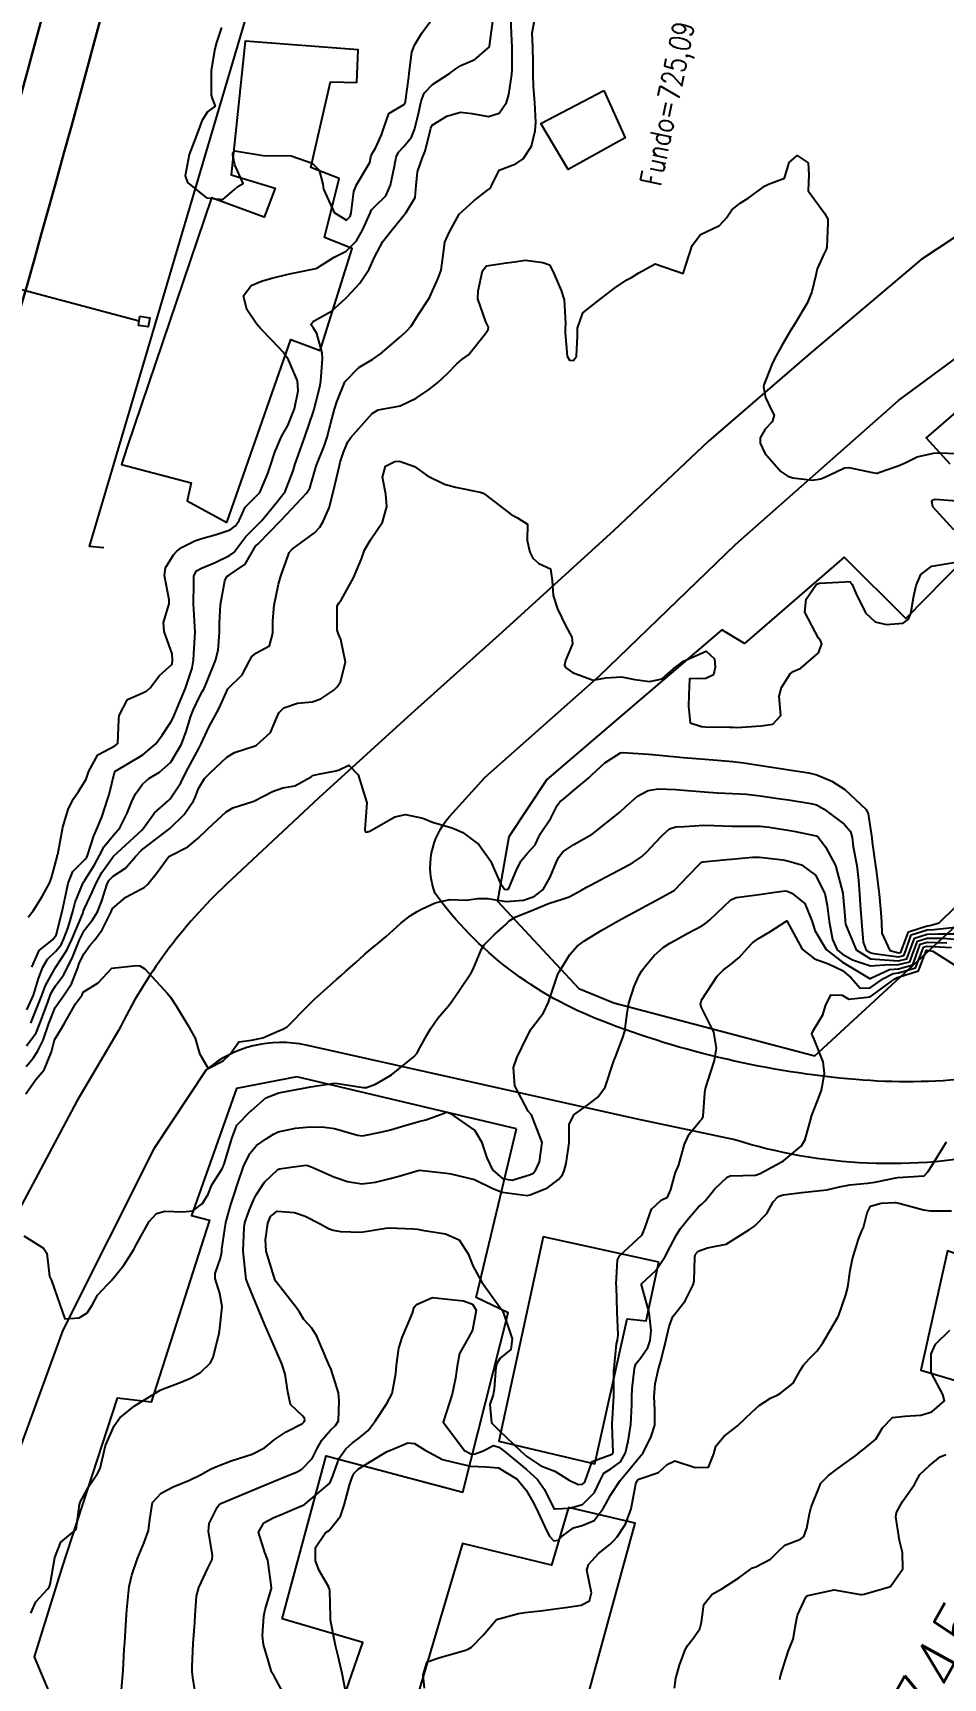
# Model space of a CAD drawing. Header units: metres. Extents: x 318500 to 325275, y 7408834 to 7428799.
# Drawn here: x 323436 to 323500.8, y 7419092.2 to 7419209.3 of the extents above; entities that cross this region are included whole.
import ezdxf
from ezdxf.enums import TextEntityAlignment as Align

# ---------------------------------------------------------------- set-up
doc = ezdxf.new("R2010")
doc.units = ezdxf.units.M
doc.header["$MEASUREMENT"] = 0
for name, color, linetype in [('Cotas', 45, 'Continuous'), ('Curvas de Nivel 1m', 11, 'Continuous'), ('Curvas de Nivel 5m', 15, 'Continuous'), ('Divisas', 45, 'Continuous'), ('Edificações', 30, 'Continuous'), ('Linha Férrea', 20, 'Continuous'), ('Pórticos', 45, 'Continuous'), ('TEXTO', 45, 'Continuous'), ('Vias Primárias', 230, 'Continuous')]:
    doc.layers.add(name, color=color, linetype=linetype)
doc.styles.add('ROMANS', font='romans', dxfattribs={"height": 0.2})
doc.styles.add('Style-STANDARD', font='STANDARD.shx')

msp = doc.modelspace()

# ---------------------------------------------------------------- linework, layer by layer
at = {"layer": 'Curvas de Nivel 1m', "flags": 128}
for points, elevation in [([(323435.55, 7419139.77), (323436.02, 7419140.81), (323436.38, 7419142), (323436.67, 7419142.8), (323437.01, 7419143.39), (323437.61, 7419143.95), (323437.99, 7419144.41), (323438.16, 7419144.78), (323438.48, 7419145.63), (323438.81, 7419146.77), (323438.99, 7419147.43), (323439.53, 7419148.76), (323439.58, 7419148.85), (323439.67, 7419149), (323440.35, 7419150.09), (323440.71, 7419150.75), (323441.05, 7419151.41), (323441.71, 7419152.2), (323442.16, 7419152.73), (323442.68, 7419153.78), (323443.07, 7419154.72), (323443.3, 7419155.18), (323443.77, 7419155.83), (323444.23, 7419156.24), (323444.98, 7419156.69), (323445.79, 7419157.41), (323446.54, 7419158.68), (323446.89, 7419159.6), (323447.22, 7419160.67), (323447.39, 7419161.12), (323447.85, 7419162.1), (323448.05, 7419162.46), (323448.16, 7419162.66), (323448.39, 7419163.18), (323448.98, 7419164.64), (323449.15, 7419165.38), (323449.26, 7419166.64), (323449.26, 7419167.3), (323449.33, 7419168.64), (323449.64, 7419170.32), (323449.79, 7419170.63), (323449.96, 7419170.75), (323451.08, 7419171.51), (323451.72, 7419172.61), (323451.83, 7419172.78), (323452, 7419172.95), (323453.59, 7419174.59), (323454.02, 7419175.04), (323455.46, 7419176.56), (323455.68, 7419176.92), (323456.07, 7419178.24), (323456.13, 7419178.48), (323456.16, 7419178.55), (323456.72, 7419179.91), (323456.92, 7419180.54), (323457.17, 7419181.48), (323457.44, 7419182.54), (323457.61, 7419183.06), (323458.15, 7419184.42), (323458.19, 7419184.49), (323458.23, 7419184.53), (323459.17, 7419185.51), (323460.17, 7419186.11), (323460.42, 7419186.26), (323460.72, 7419186.49), (323462.19, 7419187.75), (323462.58, 7419188.09), (323462.9, 7419188.46), (323463.41, 7419189.26), (323464.18, 7419190.45), (323464.2, 7419190.48), (323464.23, 7419190.54), (323464.82, 7419191.87), (323465.04, 7419192.44), (323465.16, 7419193.32), (323465.3, 7419194.43), (323465.6, 7419195.12), (323466.31, 7419196.42), (323467.36, 7419197.37), (323468.34, 7419198.14), (323468.49, 7419198.24), (323468.6, 7419198.39), (323469.16, 7419199.57), (323470.36, 7419200), (323470.87, 7419200.36), (323471.47, 7419201.26), (323471.74, 7419202.35), (323471.78, 7419202.97), (323471.71, 7419204.35), (323471.61, 7419205.53), (323471.58, 7419206.35), (323471.59, 7419207.22), (323471.57, 7419208.35), (323471.52, 7419209.32), (323471.7, 7419210.35)], 731), ([(323435.64, 7419146.38), (323436, 7419146.81), (323436.62, 7419147.84), (323437.15, 7419148.8), (323437.3, 7419149.17), (323437.7, 7419150.66), (323437.71, 7419150.78), (323437.74, 7419150.83), (323438.11, 7419152.78), (323438.48, 7419154.03), (323438.85, 7419154.77), (323439.21, 7419155.32), (323439.77, 7419156.2), (323439.91, 7419156.62), (323439.95, 7419156.76), (323440.6, 7419157.94), (323441.8, 7419158.58), (323442.01, 7419158.74), (323442.1, 7419160.46), (323442.12, 7419160.74), (323442.7, 7419161.87), (323443.85, 7419162.36), (323444.08, 7419162.48), (323444.32, 7419162.71), (323444.98, 7419163.58), (323445.88, 7419164.39), (323445.92, 7419164.69), (323445.89, 7419165.13), (323445.31, 7419166.7), (323445.27, 7419167.35), (323445.68, 7419168.69), (323445.67, 7419168.97), (323445.34, 7419170.7), (323445.42, 7419171.24), (323445.98, 7419172.16), (323446.23, 7419172.44), (323446.55, 7419172.68), (323447.49, 7419173.17), (323448, 7419173.34), (323449.03, 7419173.62), (323450.01, 7419173.94), (323450.4, 7419174.24), (323450.65, 7419174.62), (323451.09, 7419175.56), (323452.04, 7419176.51), (323452.12, 7419176.61), (323452.69, 7419177.97), (323452.91, 7419178.6), (323453.19, 7419179.49), (323453.67, 7419180.59), (323454.11, 7419181.37), (323454.6, 7419182.57), (323454.86, 7419183.85), (323454.81, 7419184.57), (323454.17, 7419186.06), (323453.79, 7419186.59), (323453.01, 7419187.42), (323452.2, 7419188.26), (323451.9, 7419188.61), (323451.2, 7419189.64), (323450.96, 7419190.62), (323451.52, 7419191.34), (323452.25, 7419191.66), (323452.98, 7419191.87), (323454.25, 7419192.17), (323454.59, 7419192.24), (323456.11, 7419192.55), (323456.26, 7419192.63), (323457.43, 7419193.37), (323458.27, 7419193.79), (323459.02, 7419194.52), (323459.47, 7419195.33), (323459.98, 7419196.5), (323460.09, 7419196.73), (323460.32, 7419196.97), (323461.09, 7419197.73), (323461.44, 7419198.48), (323461.72, 7419199.85), (323461.84, 7419200.48), (323462, 7419200.84), (323462.37, 7419201.24), (323462.92, 7419201.92), (323463.13, 7419202.46), (323463.39, 7419203.47), (323463.62, 7419204.46), (323463.83, 7419205.05), (323464.43, 7419205.67), (323465.64, 7419206.43), (323466.09, 7419206.78), (323466.45, 7419207), (323467.43, 7419207.44), (323468.47, 7419208.34), (323468.49, 7419208.37), (323468.49, 7419208.39), (323468.71, 7419210.17)], 729), ([(323449.41, 7419209.72), (323449.04, 7419208.65), (323448.92, 7419208.19), (323448.66, 7419206.66), (323448.66, 7419204.9), (323448.74, 7419204.66), (323448.94, 7419204.12), (323448.41, 7419203.71), (323447.99, 7419203.07), (323447.86, 7419202.67), (323447.46, 7419201.59), (323447.1, 7419200.68), (323446.81, 7419199.15), (323446.98, 7419198.68), (323448.32, 7419197.59), (323449.49, 7419197.48), (323450.33, 7419198.19), (323450.57, 7419198.39), (323450.93, 7419198.62), (323450.35, 7419199.93), (323450.23, 7419200.5), (323450.21, 7419200.63), (323450.21, 7419200.79), (323450.36, 7419200.93), (323452.36, 7419200.61), (323454.36, 7419200.58), (323455.86, 7419200.06), (323456.35, 7419199.57), (323456.61, 7419198.55), (323456.67, 7419198.21), (323457.42, 7419196.54), (323458.3, 7419196.01), (323458.56, 7419196.27), (323458.62, 7419196.53), (323458.82, 7419198.03), (323459.01, 7419198.52), (323459.95, 7419200.1), (323460.04, 7419200.5), (323460.12, 7419200.74), (323460.37, 7419201.13), (323460.8, 7419202.08), (323460.93, 7419202.49), (323461.31, 7419203.59), (323462.42, 7419204.25), (323462.49, 7419204.4), (323462.5, 7419204.47), (323462.73, 7419206.18), (323462.76, 7419206.47), (323462.96, 7419207.97), (323463.13, 7419208.46), (323463.65, 7419209.29), (323464.5, 7419210.45)], 728), ([(323435.82, 7419138.82), (323435.98, 7419139.25), (323436.6, 7419140.8), (323436.87, 7419141.5), (323437.58, 7419142.79), (323438.38, 7419144.01), (323438.74, 7419144.77), (323439.52, 7419146.64), (323439.56, 7419146.76), (323439.58, 7419146.83), (323439.64, 7419146.98), (323440.22, 7419148.2), (323440.46, 7419148.75), (323440.89, 7419149.54), (323441.7, 7419150.72), (323443.72, 7419152.56), (323443.85, 7419152.71), (323444.64, 7419153.79), (323445.62, 7419154.68), (323445.69, 7419154.74), (323445.75, 7419154.8), (323446.51, 7419155.94), (323446.87, 7419156.67), (323447.8, 7419158.42), (323447.93, 7419158.66), (323448.53, 7419159.94), (323448.89, 7419160.64), (323449.23, 7419161.25), (323449.86, 7419162.63), (323450.86, 7419163.63), (323451.39, 7419164.61), (323451.56, 7419164.94), (323451.89, 7419165.18), (323452.81, 7419165.68), (323453.05, 7419166.59), (323453.05, 7419167.46), (323453.16, 7419168.59), (323453.46, 7419170.09), (323453.59, 7419170.59), (323453.69, 7419170.86), (323453.98, 7419171.65), (323454.22, 7419172.34), (323454.43, 7419172.57), (323456.01, 7419173.74), (323456.41, 7419174.15), (323456.64, 7419174.54), (323457.06, 7419175.51), (323457.33, 7419176.54), (323457.46, 7419177.13), (323457.79, 7419178.53), (323457.85, 7419178.76), (323458.08, 7419179.47), (323458.4, 7419180.22), (323458.6, 7419180.52), (323460.12, 7419182.24), (323460.56, 7419182.49), (323461.88, 7419182.72), (323462.12, 7419182.79), (323463.26, 7419183.33), (323464.14, 7419183.92), (323464.44, 7419184.15), (323464.81, 7419184.44), (323465.5, 7419185.09), (323466.17, 7419185.8), (323466.52, 7419186.07), (323466.99, 7419186.41), (323468.2, 7419187.93), (323468.38, 7419188.21), (323468.4, 7419188.39), (323468.21, 7419188.76), (323467.65, 7419190.4), (323467.67, 7419190.97), (323467.98, 7419192.39), (323468.26, 7419192.74), (323469.68, 7419192.96), (323470.27, 7419193.04), (323471.05, 7419193.14), (323472.27, 7419192.98), (323472.74, 7419192.81), (323473.02, 7419192.33), (323473.57, 7419190.99), (323473.8, 7419190.32), (323473.89, 7419188.63), (323473.86, 7419188.32), (323473.86, 7419187.98), (323474.02, 7419186.31), (323474.18, 7419186.03), (323474.47, 7419186.01), (323474.67, 7419186.31), (323474.74, 7419187.76), (323474.75, 7419188.3), (323475.12, 7419189.4), (323476.23, 7419190.29), (323477.37, 7419191.15), (323478.25, 7419191.74), (323478.59, 7419191.92), (323479.12, 7419192.25), (323480.27, 7419192.9), (323482.26, 7419192.21), (323482.91, 7419194.2), (323483.5, 7419194.98), (323484.3, 7419195.36), (323484.85, 7419195.62), (323485.36, 7419196.16), (323485.73, 7419196.74), (323486.33, 7419197.21), (323486.9, 7419197.57), (323487.67, 7419198.14), (323488.05, 7419198.43), (323488.35, 7419198.56), (323489.48, 7419198.99), (323489.81, 7419200.11), (323490.38, 7419200.6), (323491.16, 7419200.09), (323491.21, 7419199.24), (323491.17, 7419198.09), (323492.32, 7419196.5), (323492.56, 7419196.07), (323492.56, 7419195.81), (323492.5, 7419194.07), (323492.45, 7419193.9), (323492.28, 7419193.58), (323491.81, 7419192.54), (323491.72, 7419192.08), (323491.43, 7419190.89), (323491.09, 7419190.09), (323490.22, 7419188.61), (323489.89, 7419188.1), (323489.28, 7419187.03), (323488.78, 7419186.12), (323488.59, 7419185.71), (323488.16, 7419184.63), (323488.01, 7419184.27), (323487.99, 7419184.13), (323488.14, 7419183.37), (323488.53, 7419182.52), (323488.75, 7419182.12), (323488.61, 7419181.63), (323488.11, 7419181.12), (323487.75, 7419180.49), (323487.74, 7419180.13), (323488.09, 7419179.4), (323489.23, 7419178.11), (323489.72, 7419177.76), (323490.07, 7419177.64), (323491.47, 7419177.48), (323492.07, 7419177.59), (323492.41, 7419177.72), (323493.11, 7419178.06), (323493.76, 7419178.37), (323494.07, 7419178.38), (323495.74, 7419178.02), (323496.02, 7419177.98), (323496.07, 7419177.98), (323496.2, 7419178.02), (323497.58, 7419178.5), (323498.08, 7419178.73), (323498.93, 7419179.14), (323500.09, 7419179.41), (323500.61, 7419179.44), (323502.09, 7419179.36)], 732), ([(323435.52, 7419137.22), (323436.2, 7419138.14), (323436.47, 7419138.81), (323437, 7419140.24), (323437.2, 7419140.8), (323437.31, 7419141.05), (323437.57, 7419141.47), (323438.14, 7419142.23), (323438.43, 7419142.78), (323438.81, 7419143.57), (323439.29, 7419144.76), (323439.63, 7419145.43), (323440.22, 7419146.17), (323440.56, 7419146.75), (323440.87, 7419147.53), (323441.27, 7419148.74), (323441.4, 7419149.01), (323441.68, 7419149.29), (323442.57, 7419149.85), (323443.31, 7419150.72), (323443.7, 7419151.14), (323445.72, 7419152.68), (323446.73, 7419153.68), (323447.41, 7419154.66), (323447.52, 7419154.9), (323447.76, 7419155.54), (323448.19, 7419156.24), (323448.59, 7419156.65), (323449.79, 7419157.77), (323450.33, 7419158.09), (323451.8, 7419158.57), (323451.89, 7419158.61), (323452.88, 7419159.53), (323453.33, 7419160.59), (323453.49, 7419160.93), (323453.84, 7419161.28), (323454.8, 7419161.61), (323455.85, 7419161.71), (323456.47, 7419161.92), (323457.4, 7419162.53), (323457.64, 7419162.76), (323457.87, 7419163.12), (323458.23, 7419164.52), (323457.9, 7419166.14), (323457.72, 7419166.53), (323457.64, 7419166.81), (323457.64, 7419168.53), (323457.75, 7419168.73), (323457.94, 7419168.98), (323458.8, 7419170.52), (323459.36, 7419171.89), (323459.57, 7419172.51), (323460, 7419173.23), (323460.85, 7419174.49), (323461.17, 7419175.62), (323461.1, 7419176.48), (323460.86, 7419177.69), (323461.08, 7419178.48), (323461.74, 7419178.81), (323462.08, 7419178.83), (323463.13, 7419178.46), (323464.06, 7419177.79), (323465.28, 7419177.21), (323466.05, 7419176.98), (323467.81, 7419176.63), (323468.04, 7419176.55), (323468.27, 7419176.39), (323470.03, 7419175.05), (323470.47, 7419174.81), (323471.18, 7419174.35), (323471.16, 7419173.2), (323471.34, 7419172.35), (323471.56, 7419171.92), (323471.98, 7419171.55), (323472.82, 7419171.17), (323472.94, 7419170.33), (323473.01, 7419169.27), (323473.32, 7419168.32), (323473.92, 7419167.1), (323474.35, 7419166.31), (323474.38, 7419165.83), (323473.89, 7419164.65), (323473.82, 7419164.31), (323473.89, 7419164.14), (323474.4, 7419163.79), (323475.87, 7419163.25), (323476.76, 7419163.4), (323477.88, 7419163.48), (323478.83, 7419163.29), (323479.87, 7419163.14), (323480.77, 7419163.33), (323481.77, 7419164.21), (323481.84, 7419164.26), (323481.89, 7419164.29), (323482.29, 7419164.6), (323483.9, 7419165.3), (323484.5, 7419164.77), (323484.54, 7419164.17), (323484.43, 7419163.62), (323483.88, 7419163.36), (323482.73, 7419163.34), (323482.68, 7419162.2), (323482.64, 7419161.4), (323482.76, 7419160.2), (323483.58, 7419159.94), (323483.83, 7419159.92), (323485.58, 7419159.9), (323485.83, 7419159.89), (323486.1, 7419159.87), (323487.83, 7419159.99), (323488.65, 7419160.12), (323489.21, 7419160.74), (323489.11, 7419162.11), (323489.26, 7419162.72), (323489.88, 7419163.69), (323490.11, 7419163.87), (323490.64, 7419164.09), (323491.9, 7419165.2), (323492.15, 7419165.83), (323492.04, 7419166.07), (323491.91, 7419166.24), (323490.92, 7419168.09), (323491.02, 7419169.02), (323491.75, 7419170.07), (323491.97, 7419170.16), (323493.79, 7419170.24), (323493.97, 7419170.26), (323494.16, 7419170.24), (323494.29, 7419170.05), (323494.55, 7419169.45), (323495.24, 7419168.03), (323495.93, 7419167.39), (323496.73, 7419167.2), (323497.93, 7419167.3), (323498.32, 7419167.6), (323498.47, 7419167.98), (323498.7, 7419169.24), (323498.85, 7419169.98), (323499.18, 7419170.78), (323499.98, 7419171.37), (323501.69, 7419171.64)], 733), ([(323501.54, 7419173.95), (323500.04, 7419175.58), (323499.97, 7419175.97), (323499.99, 7419176.03), (323500.05, 7419176.08), (323500.21, 7419176.13), (323502.05, 7419175.99)], 733), ([(323435.49, 7419135.73), (323435.98, 7419136.34), (323436.3, 7419136.81), (323436.71, 7419137.61), (323437.1, 7419138.8), (323437.55, 7419139.94), (323438.15, 7419140.78), (323438.73, 7419141.62), (323439.16, 7419142.77), (323439.27, 7419143.09), (323439.61, 7419143.79), (323440.02, 7419144.35), (323440.37, 7419144.75), (323440.9, 7419145.47), (323441.54, 7419146.74), (323441.57, 7419146.81), (323441.64, 7419146.99), (323442.58, 7419147.8), (323443.66, 7419148.36), (323443.9, 7419148.48), (323444.12, 7419148.7), (323444.82, 7419149.56), (323445.66, 7419150.68), (323445.7, 7419150.71), (323447, 7419151.38), (323447.71, 7419151.97), (323448.42, 7419152.65), (323449.09, 7419153.28), (323449.74, 7419153.88), (323450.21, 7419154.16), (323451.63, 7419154.61), (323451.73, 7419154.64), (323451.75, 7419154.65), (323453.03, 7419155.32), (323453.76, 7419155.57), (323454.61, 7419155.72), (323455.78, 7419156.37), (323455.88, 7419156.45), (323456.31, 7419156.54), (323457.54, 7419156.78), (323457.78, 7419156.87), (323458.47, 7419157.2), (323459.12, 7419156.51), (323459.75, 7419154.5), (323459.61, 7419152.62), (323459.62, 7419152.5), (323459.66, 7419152.44), (323459.72, 7419152.43), (323459.96, 7419152.5), (323461.74, 7419153.51), (323462.51, 7419153.69), (323463.74, 7419153.41), (323464.43, 7419153.13), (323465.73, 7419152.75), (323465.99, 7419152.67), (323466.57, 7419152.41), (323467.72, 7419151.55), (323468.56, 7419150.38), (323469.23, 7419148.82), (323469.54, 7419148.37), (323469.67, 7419148.33), (323469.83, 7419148.37), (323470.37, 7419149.68), (323470.71, 7419150.35), (323471.15, 7419150.91), (323471.72, 7419151.52), (323471.99, 7419152.08), (323472.12, 7419152.33), (323472.85, 7419153.43), (323473.29, 7419154.32), (323473.49, 7419154.58), (323473.76, 7419154.79), (323474.59, 7419155.48), (323475.54, 7419156.29), (323475.67, 7419156.41), (323475.78, 7419156.52), (323476.7, 7419157.37), (323477.81, 7419158.07), (323477.96, 7419158.1), (323479.81, 7419157.97), (323480.09, 7419157.95), (323481.8, 7419157.79), (323482.26, 7419157.75), (323483.8, 7419157.62), (323484.4, 7419157.58), (323485.8, 7419157.45), (323486.59, 7419157.35), (323487.8, 7419157.18), (323488.9, 7419157.01), (323489.79, 7419156.87), (323491.22, 7419156.65), (323491.79, 7419156.51), (323492.86, 7419156.06), (323493.77, 7419155.46), (323495.3, 7419154.03), (323495.44, 7419153.72), (323495.69, 7419152.02), (323495.73, 7419151.7), (323495.96, 7419150.02), (323496, 7419149.71), (323496.21, 7419148.01), (323496.35, 7419146.7), (323496.38, 7419146.01), (323496.42, 7419145.22), (323496.99, 7419144), (323497.62, 7419143.82), (323497.76, 7419143.85), (323497.81, 7419143.99), (323498.3, 7419145.33), (323499.65, 7419145.76), (323499.84, 7419145.77), (323500.5, 7419145.96), (323501.66, 7419147.1)], 734), ([(323435.33, 7419123.67), (323436.73, 7419122.8), (323436.97, 7419122.45), (323437.16, 7419120.79), (323437.3, 7419120.51), (323437.89, 7419118.78), (323438.24, 7419117.76), (323439.26, 7419117.85), (323439.83, 7419118.19), (323440.2, 7419118.75), (323440.57, 7419119.45), (323441.29, 7419120.22), (323441.55, 7419120.48), (323441.75, 7419120.73), (323442.44, 7419121.59), (323443.15, 7419122.71), (323443.33, 7419123.04), (323444.25, 7419124.7), (323444.78, 7419125.27), (323445.36, 7419125.44), (323446.64, 7419125.39), (323447.36, 7419125.47), (323448.05, 7419125.97), (323448.44, 7419126.64), (323448.72, 7419127.31), (323449.41, 7419128.37), (323449.49, 7419128.55), (323449.52, 7419128.63), (323449.58, 7419128.79), (323450.13, 7419130.62), (323450.5, 7419131.56), (323451.46, 7419132.55), (323451.49, 7419132.57), (323451.53, 7419132.6), (323452.56, 7419133.51), (323453.48, 7419133.85), (323454.09, 7419133.97), (323455.49, 7419134.25), (323455.74, 7419134.29), (323457.31, 7419134.52), (323457.49, 7419134.54), (323457.68, 7419134.52), (323459.49, 7419134.24), (323459.73, 7419134.25), (323460.37, 7419134.49), (323461.5, 7419135.14), (323463.11, 7419136.45), (323463.3, 7419136.66), (323463.52, 7419137.07), (323464.01, 7419137.96), (323464.29, 7419138.43), (323464.81, 7419139.17), (323465.56, 7419140.05), (323465.72, 7419140.26), (323465.82, 7419140.42), (323466.34, 7419141.17), (323467.17, 7419142.4), (323467.32, 7419142.67), (323467.6, 7419143.36), (323467.91, 7419144.1), (323468.1, 7419144.39), (323468.86, 7419145.15), (323469.64, 7419145.84), (323469.89, 7419146.12), (323470.3, 7419146.36), (323471.66, 7419146.91), (323472.67, 7419147.34), (323473.66, 7419147.65), (323474.15, 7419147.82), (323475.03, 7419148.3), (323475.44, 7419148.52), (323475.68, 7419148.65), (323476.74, 7419149.22), (323477.69, 7419149.72), (323478.04, 7419149.91), (323478.65, 7419150.25), (323479.29, 7419150.66), (323479.71, 7419151.04), (323480.28, 7419151.66), (323480.8, 7419152.22), (323481.3, 7419152.65), (323481.74, 7419152.79), (323482.37, 7419152.83), (323483.74, 7419152.91), (323484.47, 7419152.9), (323485.74, 7419152.84), (323487.02, 7419152.85), (323487.74, 7419152.84), (323488.38, 7419152.77), (323489.73, 7419152.57), (323490.14, 7419152.5), (323491.73, 7419152.17), (323491.89, 7419152.07), (323492.4, 7419151.38), (323493.12, 7419150.06), (323493.64, 7419148.08), (323493.64, 7419148.05), (323493.67, 7419147.8), (323493.79, 7419146.19), (323493.8, 7419146.05), (323493.82, 7419145.87), (323494.58, 7419144.04), (323495.61, 7419143.4), (323496.27, 7419143.35), (323497.61, 7419143.27), (323498.18, 7419143.41), (323498.4, 7419143.98), (323498.73, 7419144.88), (323499.64, 7419145.17), (323500.42, 7419145.18), (323501.64, 7419145.19)], 736), ([(323435.83, 7419096.81), (323436.19, 7419097.61), (323437.01, 7419098.52), (323437.13, 7419098.67), (323437.18, 7419098.79), (323437.22, 7419099), (323437.54, 7419100.78), (323437.96, 7419101.86), (323439.06, 7419102.76), (323439.3, 7419104.55), (323439.36, 7419104.76), (323439.97, 7419105.88), (323440.57, 7419106.75), (323440.75, 7419107.11), (323441.14, 7419108.74), (323441.75, 7419110.15), (323442.15, 7419110.73), (323443.18, 7419111.56), (323445.04, 7419112.68), (323445.14, 7419112.73), (323445.19, 7419112.75), (323446.58, 7419113.28), (323447.2, 7419113.54), (323447.91, 7419113.95), (323448.61, 7419114.64), (323448.81, 7419115.05), (323449.2, 7419116.63), (323449.25, 7419116.88), (323449.44, 7419118.63), (323449.28, 7419119.58), (323448.94, 7419120.64), (323448.95, 7419120.99), (323449.32, 7419122.09), (323449.42, 7419122.54), (323449.42, 7419122.63), (323449.42, 7419122.72), (323449.71, 7419124.62), (323450.07, 7419125.92), (323450.31, 7419126.62), (323450.57, 7419127.44), (323450.97, 7419128.61), (323451.42, 7419129.55), (323451.9, 7419130.12), (323452.57, 7419130.59), (323453.09, 7419130.93), (323453.44, 7419131.08), (323454.66, 7419131.35), (323455.44, 7419131.42), (323456.55, 7419131.43), (323457.44, 7419131.33), (323459.09, 7419130.85), (323459.43, 7419130.81), (323460.84, 7419131.08), (323461.44, 7419131.23), (323462.39, 7419131.51), (323463.45, 7419131.82), (323463.94, 7419131.95), (323465.25, 7419132.42), (323465.4, 7419132.48), (323465.46, 7419132.49), (323465.66, 7419132.42), (323467.44, 7419131.19), (323467.9, 7419130.38), (323468.28, 7419129.24), (323468.69, 7419128.37), (323469.4, 7419127.75), (323470.1, 7419127.65), (323471.41, 7419128.05), (323471.6, 7419128.15), (323471.76, 7419128.33), (323472.03, 7419128.95), (323472.24, 7419130.33), (323471.46, 7419132.3), (323471.43, 7419132.34), (323471.24, 7419132.56), (323470.29, 7419134.35), (323470.2, 7419135.66), (323470.42, 7419136.35), (323470.79, 7419137.08), (323471.4, 7419138.34), (323471.45, 7419138.43), (323471.54, 7419138.54), (323472.33, 7419139.55), (323472.69, 7419140.32), (323473.23, 7419141.96), (323473.35, 7419142.31), (323473.43, 7419142.47), (323473.6, 7419142.74), (323474.2, 7419143.71), (323474.72, 7419144.3), (323475.24, 7419144.68), (323475.63, 7419144.92), (323476.47, 7419145.44), (323477.65, 7419146.12), (323477.74, 7419146.16), (323477.91, 7419146.26), (323479.66, 7419147.2), (323480.33, 7419147.56), (323481.54, 7419148.21), (323481.62, 7419148.26), (323481.67, 7419148.31), (323482.59, 7419149.29), (323483.47, 7419150.18), (323483.6, 7419150.28), (323483.7, 7419150.32), (323485.38, 7419150.48), (323485.71, 7419150.51), (323487.2, 7419150.64), (323487.71, 7419150.64), (323489.36, 7419150.45), (323489.7, 7419150.38), (323490.69, 7419150.09), (323491.69, 7419149.36), (323492.35, 7419148.06), (323492.53, 7419147.19), (323492.66, 7419146.06), (323492.9, 7419144.79), (323493.24, 7419144.05), (323493.62, 7419143.74), (323494.32, 7419143.33), (323495.6, 7419142.9), (323496.63, 7419142.98), (323497.61, 7419142.99), (323498.4, 7419143.19), (323498.69, 7419143.98), (323498.94, 7419144.67), (323499.63, 7419144.87), (323500.72, 7419144.87), (323501.63, 7419144.8)], 737), ([(323442.27, 7419091.36), (323442.39, 7419092.72), (323442.48, 7419094.25), (323442.51, 7419094.72), (323442.54, 7419095.14), (323442.64, 7419096.72), (323442.66, 7419097.04), (323442.83, 7419098.71), (323443.02, 7419099.52), (323443.43, 7419100.7), (323443.89, 7419101.85), (323444.2, 7419102.69), (323444.29, 7419103.47), (323444.49, 7419104.69), (323445.1, 7419105.36), (323445.96, 7419105.81), (323447.11, 7419106.29), (323447.85, 7419106.65), (323448.67, 7419107.09), (323449.12, 7419107.29), (323450.09, 7419107.66), (323451.13, 7419107.98), (323451.59, 7419108.14), (323452.45, 7419108.59), (323452.84, 7419108.89), (323453.15, 7419109.16), (323454, 7419109.72), (323455.17, 7419110.31), (323455.28, 7419110.44), (323455.33, 7419110.55), (323455.32, 7419110.7), (323455.17, 7419110.87), (323454.3, 7419111.68), (323454.12, 7419112.57), (323453.94, 7419113.84), (323453.69, 7419114.57), (323453.24, 7419115.62), (323452.82, 7419116.58), (323452.49, 7419117.35), (323451.97, 7419118.59), (323451.29, 7419120.21), (323451.16, 7419120.6), (323451.13, 7419120.78), (323450.94, 7419122.61), (323451.01, 7419124.27), (323451.07, 7419124.6), (323451.13, 7419124.83), (323451.36, 7419125.49), (323451.7, 7419126.27), (323451.87, 7419126.6), (323452.47, 7419127.51), (323453.41, 7419128.4), (323453.54, 7419128.45), (323454.35, 7419128.57), (323455.41, 7419128.7), (323455.55, 7419128.69), (323455.9, 7419128.54), (323457.4, 7419127.87), (323458.36, 7419127.54), (323459.39, 7419127.39), (323460.37, 7419127.51), (323461.4, 7419127.76), (323461.96, 7419127.9), (323463.41, 7419128.33), (323463.5, 7419128.35), (323465.41, 7419128.14), (323465.73, 7419128.09), (323467.4, 7419127.68), (323468.72, 7419127.04), (323469.39, 7419126.78), (323471.17, 7419126.56), (323471.38, 7419126.59), (323472.62, 7419127.1), (323473.4, 7419127.69), (323473.68, 7419128.03), (323473.79, 7419128.3), (323473.93, 7419128.82), (323474.15, 7419130.3), (323474.14, 7419131.61), (323474.48, 7419132.29), (323475.06, 7419132.69), (323475.47, 7419133), (323476.2, 7419133.56), (323476.72, 7419134.27), (323477.31, 7419136.06), (323477.38, 7419136.26), (323477.42, 7419136.36), (323477.52, 7419136.61), (323477.98, 7419137.81), (323478.11, 7419138.25), (323478.28, 7419139.53), (323478.39, 7419140.25), (323478.78, 7419141.44), (323479.14, 7419142.24), (323479.31, 7419142.52), (323479.6, 7419142.92), (323480.2, 7419143.64), (323480.85, 7419144.22), (323481.32, 7419144.51), (323481.63, 7419144.68), (323482.61, 7419145.22), (323483.64, 7419145.78), (323483.89, 7419145.94), (323484.16, 7419146.17), (323485.66, 7419147.6), (323486.04, 7419147.78), (323487.67, 7419147.99), (323488.64, 7419148.12), (323489.52, 7419148.25), (323489.67, 7419148.23), (323490.01, 7419148.09), (323490.92, 7419147.34), (323491.45, 7419146.07), (323491.64, 7419145.43), (323492.46, 7419144.06), (323493.61, 7419143.16), (323495.5, 7419142.02), (323495.56, 7419141.99), (323495.59, 7419141.99), (323495.64, 7419142.02), (323496.95, 7419142.65), (323497.6, 7419142.7), (323498.61, 7419142.98), (323498.98, 7419143.98), (323499.15, 7419144.45), (323499.63, 7419144.58), (323501.04, 7419144.54)], 738), ([(323447.63, 7419090.65), (323447.35, 7419092.22), (323447.3, 7419092.65), (323447.3, 7419093.02), (323447.39, 7419094.65), (323447.49, 7419096.14), (323447.52, 7419096.65), (323447.62, 7419098.03), (323447.78, 7419098.65), (323448.45, 7419100.06), (323448.73, 7419100.63), (323448.76, 7419100.91), (323448.48, 7419102.64), (323448.51, 7419103.2), (323449.09, 7419104.34), (323449.2, 7419104.51), (323449.36, 7419104.63), (323451.1, 7419105.36), (323452.42, 7419105.9), (323453.11, 7419106.19), (323454.02, 7419106.57), (323454.79, 7419106.88), (323455.12, 7419107.07), (323455.85, 7419107.82), (323456.21, 7419108.53), (323456.54, 7419109.14), (323457.16, 7419109.85), (323457.51, 7419110.17), (323457.72, 7419110.51), (323457.77, 7419111.92), (323457.72, 7419112.51), (323457.21, 7419114.16), (323457.05, 7419114.52), (323456.89, 7419114.86), (323456.19, 7419116.54), (323455.82, 7419117.11), (323455.26, 7419117.73), (323454.95, 7419118.24), (323454.75, 7419118.56), (323453.3, 7419120.4), (323453.2, 7419120.58), (323453.14, 7419120.74), (323452.57, 7419122.59), (323452.53, 7419123.4), (323452.7, 7419124.59), (323452.88, 7419125.06), (323453.36, 7419125.44), (323454.59, 7419125.33), (323455.36, 7419125.08), (323456.43, 7419124.53), (323457.02, 7419124.2), (323457.35, 7419124.09), (323457.87, 7419123.99), (323459.34, 7419123.93), (323461.09, 7419124.22), (323461.35, 7419124.25), (323463.08, 7419124.18), (323463.35, 7419124.15), (323463.69, 7419124.09), (323465.34, 7419123.82), (323466.33, 7419123.4), (323466.97, 7419122.4), (323467.32, 7419121.5), (323467.93, 7419120.38), (323469.27, 7419118.54), (323469.4, 7419118.36), (323469.51, 7419118.11), (323470.09, 7419116.35), (323470, 7419115.59), (323469.23, 7419114.98), (323468.99, 7419114.59), (323468.94, 7419114.36), (323468.81, 7419112.75), (323468.73, 7419112.37), (323468.5, 7419111.68), (323468.61, 7419110.37), (323469.16, 7419109.82), (323470.72, 7419108.34), (323471.13, 7419107.97), (323472.14, 7419107.31), (323473.12, 7419106.92), (323474.14, 7419106.29), (323474.8, 7419105.98), (323475.11, 7419106), (323475.26, 7419106.13), (323475.31, 7419106.28), (323475.79, 7419107.62), (323477.14, 7419108.1), (323477.24, 7419108.16), (323477.28, 7419108.26), (323477.21, 7419110.22), (323477.21, 7419110.26), (323477.21, 7419110.3), (323477.32, 7419112.26), (323477.34, 7419114.13), (323477.35, 7419114.26), (323477.52, 7419115.98), (323477.59, 7419116.25), (323477.64, 7419116.64), (323477.57, 7419118.26), (323477.51, 7419120.04), (323477.5, 7419120.26), (323477.6, 7419121.98), (323477.73, 7419122.25), (323479.35, 7419123.75), (323479.53, 7419124.23), (323480.01, 7419125.58), (323480.7, 7419126.21), (323481.15, 7419126.44), (323481.39, 7419126.97), (323481.65, 7419127.96), (323481.73, 7419128.2), (323481.96, 7419128.74), (323482.37, 7419130.2), (323482.7, 7419130.93), (323483.45, 7419131.84), (323483.62, 7419132.01), (323483.69, 7419132.18), (323483.81, 7419133.85), (323483.86, 7419134.17), (323484.02, 7419134.7), (323484.49, 7419136.17), (323484.65, 7419137.04), (323484.44, 7419138.17), (323483.57, 7419139.93), (323483.5, 7419140.18), (323483.57, 7419140.45), (323484.69, 7419142.16), (323485.14, 7419142.61), (323485.6, 7419142.95), (323486.26, 7419143.5), (323486.82, 7419144.14), (323487.21, 7419144.55), (323487.63, 7419144.85), (323488.44, 7419145.32), (323489.65, 7419146.1), (323490.73, 7419144.08), (323491.61, 7419143.41), (323492.62, 7419143.04), (323493.6, 7419142.57), (323494.24, 7419142.04), (323494.87, 7419141.32), (323495.58, 7419141.34), (323496.54, 7419142.01), (323497.22, 7419142.37), (323497.6, 7419142.4), (323498.82, 7419142.76), (323499.28, 7419143.97), (323499.37, 7419144.23), (323499.62, 7419144.3), (323501.37, 7419144.2)], 739), ([(323458.24, 7419091.17), (323457.99, 7419092.51), (323457.7, 7419093.76), (323457.51, 7419094.51), (323457.17, 7419096.32), (323457.15, 7419096.52), (323457.11, 7419098.42), (323457.09, 7419098.52), (323457.01, 7419098.71), (323456.36, 7419099.86), (323456.09, 7419100.53), (323456.1, 7419101.48), (323456.77, 7419102.52), (323456.95, 7419102.63), (323457.06, 7419102.7), (323457.88, 7419103.71), (323458.13, 7419104.51), (323458.52, 7419105.93), (323458.71, 7419106.5), (323458.84, 7419106.78), (323459.12, 7419107.07), (323460, 7419107.61), (323461.14, 7419108.3), (323461.25, 7419108.35), (323461.56, 7419108.46), (323462.67, 7419108.93), (323463.15, 7419108.89), (323463.89, 7419108.43), (323465.13, 7419107.76), (323466, 7419107.53), (323467.12, 7419107.29), (323468.26, 7419107.24), (323469.12, 7419107.16), (323470.46, 7419106.35), (323471.1, 7419105.58), (323471.55, 7419104.79), (323471.79, 7419104.33), (323472.43, 7419102.96), (323472.73, 7419102.31), (323473.05, 7419101.97), (323473.36, 7419102), (323473.66, 7419102.3), (323474.47, 7419102.89), (323475.07, 7419103.06), (323475.93, 7419103.42), (323476.58, 7419104.27), (323476.76, 7419104.59), (323477.1, 7419105.21), (323477.78, 7419106.25), (323478.38, 7419106.98), (323479.14, 7419107.9), (323479.29, 7419108.08), (323479.41, 7419108.23), (323479.99, 7419109.38), (323480.26, 7419110.21), (323480.26, 7419111.29), (323480.21, 7419112.21), (323480.28, 7419113.13), (323480.51, 7419114.21), (323480.68, 7419114.75), (323481.04, 7419116.2), (323481.26, 7419117.23), (323481.53, 7419117.94), (323481.75, 7419118.2), (323482.41, 7419119.06), (323482.99, 7419120.18), (323483.04, 7419120.45), (323483.09, 7419122.18), (323483.14, 7419122.37), (323483.33, 7419122.58), (323483.99, 7419122.82), (323485.34, 7419123.08), (323486.99, 7419124.13), (323487.2, 7419124.27), (323487.35, 7419124.37), (323488.22, 7419125.26), (323488.68, 7419126.11), (323489.03, 7419126.47), (323489.39, 7419126.59), (323490.71, 7419126.76), (323491.39, 7419126.83), (323492.49, 7419126.96), (323493.4, 7419127.16), (323494.13, 7419127.3), (323495.4, 7419127.44), (323495.92, 7419127.5), (323497.41, 7419127.81), (323497.56, 7419127.84), (323499.41, 7419127.95), (323499.43, 7419127.95), (323499.46, 7419127.97), (323499.72, 7419128.27), (323500.76, 7419129.95), (323501.01, 7419130.38)], 741), ([(323463.86, 7419091.48), (323463.76, 7419092.43), (323464.03, 7419093.34), (323464.94, 7419093.66), (323466.71, 7419094.16), (323466.95, 7419094.25), (323467.2, 7419094.39), (323468.05, 7419095.28), (323468.98, 7419096.36), (323470.55, 7419096.78), (323470.99, 7419096.86), (323472.3, 7419097.01), (323472.99, 7419097.09), (323474.06, 7419097.23), (323475, 7419097.38), (323475.59, 7419097.69), (323475.75, 7419098.27), (323475.42, 7419099.88), (323475.52, 7419100.28), (323476.25, 7419101.06), (323477.05, 7419101.69), (323477.33, 7419101.98), (323477.56, 7419102.25), (323478.17, 7419103.14), (323478.57, 7419104.24), (323478.89, 7419106.01), (323478.99, 7419106.23), (323479.04, 7419106.3), (323479.11, 7419106.35), (323480.5, 7419106.83), (323481.13, 7419107.4), (323481.67, 7419107.66), (323483.13, 7419107.19), (323484.08, 7419107.21), (323484.44, 7419108.16), (323484.6, 7419108.7), (323485.16, 7419109.38), (323485.59, 7419109.72), (323486.14, 7419110.14), (323487.18, 7419111.14), (323487.69, 7419111.61), (323488.49, 7419112.11), (323488.96, 7419112.34), (323489.2, 7419112.47), (323490.09, 7419113.2), (323490.6, 7419114.08), (323490.83, 7419114.47), (323491.23, 7419114.91), (323491.81, 7419115.5), (323492.2, 7419116.06), (323493.27, 7419117.9), (323493.32, 7419117.99), (323493.34, 7419118.04), (323493.84, 7419119.49), (323493.98, 7419120.03), (323494.15, 7419121.2), (323494.33, 7419122.04), (323494.75, 7419123.44), (323494.99, 7419124.03), (323495.1, 7419124.28), (323495.37, 7419125.31), (323495.6, 7419125.8), (323496.36, 7419126.01), (323497.32, 7419126.05), (323497.38, 7419126.05), (323497.72, 7419125.99), (323499.37, 7419125.54), (323499.87, 7419125.47), (323501.37, 7419125.46)], 742), ([(323481.64, 7419091.47), (323481.75, 7419092.19), (323482.01, 7419093.12), (323482.42, 7419094.19), (323482.61, 7419094.53), (323482.96, 7419094.99), (323483.46, 7419095.69), (323483.58, 7419096.17), (323483.75, 7419097.42), (323484.34, 7419098.16), (323485.01, 7419098.55), (323486.22, 7419099.33), (323487.03, 7419099.93), (323487.14, 7419100.01), (323487.44, 7419100.12), (323488.49, 7419100.66), (323489.05, 7419101.23), (323489.5, 7419101.65), (323490.62, 7419102.08), (323490.87, 7419102.26), (323491.07, 7419102.86), (323491.26, 7419103.89), (323491.3, 7419104.07), (323491.37, 7419104.35), (323492.06, 7419106.06), (323492.58, 7419106.59), (323493.12, 7419107), (323493.73, 7419107.44), (323494.56, 7419108.03), (323494.88, 7419108.29), (323495.15, 7419108.51), (323495.98, 7419109.19), (323496.45, 7419110), (323497.18, 7419110.75), (323498.04, 7419110.84), (323499.18, 7419110.91), (323499.98, 7419111.15), (323500.88, 7419111.94), (323500.75, 7419112.39), (323499.92, 7419113.95), (323499.92, 7419115.28), (323500.24, 7419115.96), (323501.26, 7419116.97)], 743), ([(323489.15, 7419092.1), (323489.19, 7419092.36), (323489.74, 7419094.09), (323490.09, 7419094.96), (323490.28, 7419096.08), (323490.4, 7419096.67), (323491.01, 7419097.94), (323491.06, 7419098.02), (323491.15, 7419098.07), (323493.01, 7419098.47), (323494.89, 7419098.14), (323495.01, 7419098.13), (323495.15, 7419098.16), (323497.02, 7419098.72), (323497.91, 7419099.98), (323497.89, 7419101.14), (323497.68, 7419101.98), (323497.4, 7419103.67), (323497.46, 7419103.98), (323497.88, 7419104.76), (323498.73, 7419105.97), (323498.86, 7419106.22), (323499.12, 7419106.69), (323499.78, 7419107.3), (323500.57, 7419107.95), (323500.97, 7419108.12)], 744)]:
    msp.add_lwpolyline(points, dxfattribs=dict(at, elevation=elevation))
at = {"layer": 'Curvas de Nivel 5m', "flags": 128}
for points, elevation in [([(323435.89, 7419142.82), (323436.42, 7419144), (323437.39, 7419144.79), (323437.62, 7419145.09), (323438.06, 7419146.78), (323438.33, 7419148.11), (323438.48, 7419148.78), (323438.82, 7419149.63), (323439.7, 7419150.51), (323439.81, 7419150.65), (323439.86, 7419150.76), (323440.3, 7419152.17), (323440.56, 7419152.75), (323440.91, 7419153.57), (323441.29, 7419154.74), (323441.4, 7419155.1), (323441.78, 7419156.67), (323441.8, 7419156.72), (323441.81, 7419156.74), (323443.79, 7419157.92), (323444.72, 7419158.7), (323445.18, 7419159.33), (323445.82, 7419160.3), (323445.95, 7419160.57), (323446, 7419160.69), (323446.55, 7419161.98), (323446.83, 7419162.68), (323447.31, 7419164.11), (323447.41, 7419164.67), (323447.43, 7419165.13), (323447.53, 7419166.67), (323447.51, 7419167.07), (323447.41, 7419168.67), (323447.42, 7419170.13), (323447.44, 7419170.67), (323447.61, 7419171.02), (323447.97, 7419171.23), (323448.96, 7419171.63), (323449.98, 7419172.12), (323450.28, 7419172.34), (323450.49, 7419172.62), (323451.14, 7419173.48), (323452.02, 7419174.35), (323452.27, 7419174.61), (323453.35, 7419175.91), (323453.87, 7419176.58), (323453.93, 7419176.69), (323454.05, 7419176.98), (323454.49, 7419178.15), (323454.63, 7419178.57), (323455, 7419179.65), (323455.34, 7419180.56), (323455.95, 7419182.38), (323456, 7419182.55), (323456.03, 7419182.64), (323456.13, 7419183.08), (323456.43, 7419184.26), (323456.48, 7419184.55), (323456.59, 7419186.13), (323456.57, 7419186.55), (323456.19, 7419187.92), (323455.95, 7419188.3), (323455.75, 7419188.56), (323455.94, 7419188.81), (323456.21, 7419188.94), (323457.23, 7419189.52), (323458.23, 7419190.41), (323458.28, 7419190.47), (323458.34, 7419190.53), (323459.24, 7419191.52), (323459.91, 7419192.51), (323460.27, 7419193.31), (323460.88, 7419194.49), (323461.5, 7419195.27), (323462.31, 7419196.27), (323462.4, 7419196.38), (323462.49, 7419196.47), (323463.18, 7419197.61), (323463.27, 7419198.46), (323463.36, 7419199.45), (323463.72, 7419200.46), (323463.9, 7419200.92), (323464.28, 7419202.45), (323464.3, 7419202.54), (323464.39, 7419202.76), (323465.44, 7419203.4), (323466.41, 7419203.68), (323467.22, 7419203.59), (323468.4, 7419203.37), (323469.17, 7419203.62), (323469.69, 7419204.38), (323469.86, 7419204.94), (323470.07, 7419206.37), (323470.09, 7419206.73), (323470.1, 7419208.37), (323470.08, 7419208.77), (323469.99, 7419210.38)], 730), ([(323435.47, 7419133.8), (323436.18, 7419134.81), (323436.78, 7419135.51), (323437.3, 7419136.79), (323437.34, 7419136.97), (323437.52, 7419137.63), (323437.95, 7419138.36), (323438.2, 7419138.78), (323439, 7419140.21), (323439.44, 7419140.76), (323439.49, 7419140.84), (323439.56, 7419141.02), (323440.62, 7419141.7), (323441.59, 7419142.74), (323443.38, 7419142.93), (323443.59, 7419142.91), (323443.95, 7419142.7), (323445.56, 7419140.93), (323445.76, 7419140.68), (323446.17, 7419140.06), (323447, 7419138.67), (323447.53, 7419137.75), (323447.83, 7419136.66), (323448.46, 7419135.6), (323449.51, 7419136.15), (323450.02, 7419136.62), (323450.64, 7419137.5), (323451.53, 7419137.61), (323452.35, 7419137.77), (323453.54, 7419138.3), (323453.73, 7419138.38), (323454.08, 7419138.57), (323455.56, 7419140.07), (323456.03, 7419140.54), (323457.58, 7419141.92), (323457.9, 7419142.2), (323458.23, 7419142.51), (323458.96, 7419143.14), (323459.61, 7419143.73), (323460.02, 7419144.09), (323460.52, 7419144.49), (323461.12, 7419144.99), (323461.63, 7419145.44), (323462.17, 7419145.94), (323462.82, 7419146.46), (323463.33, 7419146.77), (323463.65, 7419146.94), (323464.6, 7419147.38), (323465.66, 7419147.63), (323466.83, 7419147.58), (323467.66, 7419147.7), (323468.35, 7419147.7), (323469.66, 7419147.49), (323470.89, 7419147.58), (323471.67, 7419147.85), (323472.29, 7419148.33), (323472.79, 7419149.22), (323473.25, 7419150.32), (323473.4, 7419150.62), (323473.71, 7419151.02), (323474.48, 7419151.54), (323475.73, 7419152.26), (323475.75, 7419152.27), (323475.78, 7419152.29), (323477.75, 7419153.85), (323478.18, 7419154.25), (323479.02, 7419154.99), (323479.77, 7419155.38), (323480.48, 7419155.51), (323481.77, 7419155.47), (323482.57, 7419155.4), (323483.77, 7419155.29), (323484.71, 7419155.22), (323485.77, 7419155.18), (323486.77, 7419155.13), (323487.76, 7419155.02), (323489.04, 7419154.83), (323489.76, 7419154.73), (323491.36, 7419154.47), (323491.75, 7419154.36), (323492.3, 7419154.06), (323493.74, 7419153), (323494.17, 7419152.48), (323494.29, 7419152.04), (323494.38, 7419151.38), (323494.62, 7419150.04), (323494.75, 7419148.97), (323494.82, 7419148.03), (323494.88, 7419147.25), (323494.97, 7419146.03), (323495.08, 7419144.58), (323495.3, 7419144.02), (323495.62, 7419143.83), (323495.84, 7419143.79), (323497.61, 7419143.55), (323497.97, 7419143.63), (323498.11, 7419143.99), (323498.51, 7419145.11), (323499.64, 7419145.46), (323500.12, 7419145.48), (323501.65, 7419145.65)], 735), ([(323454.1, 7419090.56), (323453.12, 7419092.38), (323452.99, 7419092.58), (323452.97, 7419092.62), (323452.93, 7419092.73), (323452.39, 7419094.59), (323452.33, 7419095.21), (323452.42, 7419096.59), (323452.5, 7419097.07), (323452.96, 7419098.58), (323452.97, 7419098.63), (323452.7, 7419100.58), (323452.49, 7419101.13), (323452.04, 7419102.59), (323452.42, 7419103.24), (323453.08, 7419103.61), (323453.76, 7419103.89), (323455.09, 7419104.45), (323455.16, 7419104.48), (323455.3, 7419104.55), (323457.11, 7419106.06), (323457.31, 7419106.52), (323457.78, 7419107.86), (323458.25, 7419108.51), (323458.73, 7419108.93), (323459.15, 7419109.26), (323459.83, 7419109.82), (323460.34, 7419110.48), (323461.18, 7419111.74), (323461.55, 7419112.46), (323461.81, 7419113.87), (323461.86, 7419114.46), (323462.02, 7419115.68), (323462.26, 7419116.45), (323462.99, 7419118.17), (323463.06, 7419118.44), (323463.11, 7419118.61), (323463.28, 7419118.79), (323464.42, 7419119.29), (323465.28, 7419119.2), (323466.63, 7419119.05), (323467.28, 7419118.81), (323467.52, 7419118.39), (323467.26, 7419116.96), (323466.95, 7419116.39), (323466.34, 7419115.29), (323466.18, 7419114.41), (323466.07, 7419113.54), (323465.81, 7419112.41), (323465.17, 7419110.42), (323466.69, 7419108.4), (323467.14, 7419108.16), (323467.38, 7419108.14), (323468.02, 7419108.38), (323468.77, 7419108.74), (323469.14, 7419108.63), (323469.51, 7419108.36), (323471.12, 7419107.03), (323471.89, 7419106.33), (323472.4, 7419105.62), (323473.04, 7419104.31), (323473.09, 7419104.25), (323473.16, 7419104.24), (323474.17, 7419104.29), (323475.09, 7419104.56), (323475.96, 7419105.41), (323476.36, 7419106.27), (323476.61, 7419106.77), (323477.12, 7419107.08), (323477.8, 7419107.58), (323478.16, 7419108.24), (323478.34, 7419109.06), (323478.55, 7419110.24), (323478.61, 7419111.66), (323478.61, 7419112.24), (323478.64, 7419112.79), (323478.8, 7419114.24), (323478.9, 7419114.56), (323479.23, 7419114.97), (323479.75, 7419115.72), (323479.91, 7419116.22), (323479.98, 7419116.94), (323479.85, 7419118.22), (323479.3, 7419120.18), (323479.28, 7419120.23), (323479.29, 7419120.25), (323479.3, 7419120.26), (323480.33, 7419121.2), (323480.99, 7419122.21), (323481.34, 7419122.9), (323481.79, 7419123.75), (323482.08, 7419124.19), (323482.64, 7419124.91), (323483.37, 7419125.74), (323483.61, 7419125.95), (323483.83, 7419126.17), (323484.53, 7419127.03), (323485.41, 7419127.86), (323485.62, 7419127.94), (323487.41, 7419128.01), (323487.5, 7419128.03), (323487.75, 7419128.12), (323489.42, 7419129.02), (323490.69, 7419130.08), (323490.96, 7419130.55), (323491.37, 7419132.07), (323491.39, 7419132.14), (323491.46, 7419132.32), (323491.95, 7419133.59), (323492.11, 7419134.06), (323492.32, 7419135.24), (323492.23, 7419136.06), (323491.54, 7419137.79), (323491.44, 7419137.97), (323491.42, 7419138.07), (323491.54, 7419138.33), (323492.21, 7419139.42), (323492.39, 7419140.06), (323492.79, 7419140.85), (323493.58, 7419140.81), (323494.07, 7419140.54), (323495.58, 7419140.7), (323497.34, 7419141.99), (323497.5, 7419142.08), (323497.59, 7419142.1), (323499.03, 7419142.54), (323499.57, 7419143.97), (323499.58, 7419144.01), (323499.62, 7419144.02), (323500.04, 7419143.96), (323501.61, 7419142.95)], 740)]:
    msp.add_lwpolyline(points, dxfattribs=dict(at, elevation=elevation))
at = {"layer": 'Divisas'}
msp.add_lwpolyline([(323441.02, 7419172.67), (323440, 7419172.77), (323452.01, 7419213.36), (323464.13, 7419211.6), (323474.92, 7419242.07), (323480.04, 7419265.27), (323465.76, 7419268.56), (323471.13, 7419294.13), (323484.89, 7419291.35), (323492.45, 7419327.43), (323500, 7419361.92), (323507.27, 7419406.07), (323509.36, 7419417.45), (323514.57, 7419416.49), (323516.28, 7419425.79), (323528.92, 7419424.72), (323529.84, 7419435.31), (323536.41, 7419496.14), (323555.03, 7419495.45)], dxfattribs=at)
at = {"layer": 'Edificações'}
for points in [[(323449.77, 7419174.47), (323454.34, 7419187.5), (323456.42, 7419186.72), (323458.71, 7419193.98), (323456.74, 7419194.77), (323457.77, 7419198.96), (323455.77, 7419199.75), (323457.16, 7419205.84), (323459.03, 7419205.79), (323459.12, 7419208.12), (323451.08, 7419208.74), (323450.08, 7419199.23), (323453.21, 7419198.27), (323452.44, 7419196.22), (323448.69, 7419197.6), (323442.68, 7419179.87), (323442.28, 7419178.61), (323447.25, 7419177.3), (323446.95, 7419176.01), (323449.77, 7419174.47)], [(323476.63, 7419205.23), (323478.13, 7419201.86), (323474.07, 7419199.6), (323472.13, 7419202.88), (323476.63, 7419205.23)], [(323470.39, 7419131.3), (323454.76, 7419134.99), (323450.47, 7419134.17), (323447.27, 7419125.13), (323448.55, 7419124.79), (323444.39, 7419111.83), (323441.96, 7419112.13), (323438.03, 7419100.04), (323436.06, 7419093.71), (323437.43, 7419090.43), (323441.86, 7419088.56), (323453.29, 7419085.53), (323454.35, 7419089.36), (323457.23, 7419088.28), (323459.46, 7419094.73), (323453.71, 7419096.42), (323456.86, 7419108.02), (323466.58, 7419105.43), (323469.82, 7419118.19), (323467.54, 7419119.29), (323470.39, 7419131.3)], [(323480.54, 7419121.81), (323472.31, 7419123.62), (323469.14, 7419109.06), (323475.97, 7419107.44), (323478.28, 7419117.78), (323479.63, 7419117.62), (323480.54, 7419121.81)], [(323472.79, 7419081.12), (323478.86, 7419103.22), (323474.1, 7419104.33), (323472.89, 7419100.24), (323466.55, 7419101.77), (323461.37, 7419084.2), (323472.79, 7419081.12)]]:
    msp.add_lwpolyline(points, close=True, dxfattribs=at)
for points in [[(323507.32, 7419187.21), (323499.56, 7419180.51), (323501.25, 7419178.64)], [(323505.02, 7419174.67), (323498.13, 7419167.64), (323493.72, 7419172), (323486.64, 7419165.86), (323485.01, 7419166.82), (323472.56, 7419156.18), (323469.85, 7419152.09), (323469.05, 7419147.5), (323474.83, 7419141.3), (323477.34, 7419140.26), (323491.65, 7419136.5), (323502.88, 7419146.87)]]:
    msp.add_lwpolyline(points, dxfattribs=at)
msp.add_lwpolyline([(323523.7, 7419088.85), (323526.76, 7419100.65), (323526.76, 7419100.65), (323517.38, 7419103.39), (323518.54, 7419107.12), (323520.74, 7419106.5), (323524.27, 7419118.88, 0.224131), (323523.77, 7419121.9), (323515.8, 7419124.18), (323514.75, 7419121.75), (323505.74, 7419124.11), (323504.87, 7419121.24), (323501.09, 7419122.61), (323499.18, 7419114.11), (323502.46, 7419113.14), (323501.96, 7419110.7), (323509.44, 7419108.57), (323505.19, 7419094.88), (323515, 7419091.78)], format="xyb", dxfattribs=at)
at = {"layer": 'Linha Férrea'}
for points in [[(323843.71, 7420529.86, -0.339852), (323771.4, 7420065.59), (323704.49, 7420002.47, 0.137972), (323573.12, 7419776.14), (323569.02, 7419760.26, 0.009911), (323565.27, 7419744.04), (323557.57, 7419705.29), (323544.41, 7419647.35), (323509.55, 7419502.3), (323475.42, 7419363.32), (323454.17, 7419264.77, -0.048865), (323374.49, 7419022.07), (323336.22, 7418936.84), (323318.17, 7418898.23), (323303.7, 7418864.83, 0.016709)], [(323303.7, 7418864.83), (323318.17, 7418898.23), (323336.22, 7418936.84), (323374.49, 7419022.07, 0.048865), (323454.17, 7419264.77), (323475.42, 7419363.32), (323509.55, 7419502.3), (323544.41, 7419647.35), (323557.57, 7419705.29), (323565.27, 7419744.04, -0.009911), (323569.02, 7419760.26), (323573.12, 7419776.14, -0.137972), (323704.49, 7420002.47), (323771.4, 7420065.59, 0.339852), (323843.71, 7420529.86, 0.104587)], [(323840.15, 7420527.89, -0.339824), (323768.6, 7420068.54), (323704.14, 7420007.76, 0.140169), (323569.28, 7419777.13), (323565.15, 7419761.39, -0.000234), (323561.23, 7419744.64), (323553.45, 7419705.87), (323540.36, 7419648.04), (323505.53, 7419503.28), (323471.39, 7419364.25), (323450.12, 7419265.65, -0.047372), (323375.49, 7419034.63), (323347.08, 7418970.2), (323316.21, 7418903.38), (323295.96, 7418857.36)], [(323295.96, 7418857.36), (323316.21, 7418903.38), (323347.08, 7418970.2), (323375.49, 7419034.63, 0.047372), (323450.12, 7419265.65), (323471.39, 7419364.25), (323505.53, 7419503.28), (323540.36, 7419648.04), (323553.45, 7419705.87), (323561.23, 7419744.64, 0.000234), (323565.15, 7419761.39), (323569.28, 7419777.13, -0.140169), (323704.14, 7420007.76), (323768.6, 7420068.54, 0.339824), (323840.15, 7420527.89, 0.098634)]]:
    msp.add_lwpolyline(points, format="xyb", dxfattribs=at)
at = {"layer": 'Pórticos'}
msp.add_lwpolyline([(323426.69, 7419193.31), (323443.54, 7419188.84)], dxfattribs=at)
msp.add_lwpolyline([(323443.59, 7419189.16), (323444.3, 7419189.05), (323444.19, 7419188.4), (323443.48, 7419188.51)], close=True, dxfattribs=at)
at = {"layer": 'Vias Primárias'}
for points in [[(323715.64, 7420145.55, 0), (323709.04, 7420132.94)], [(323831.09, 7420001.79, 0), (323833.84, 7420008.44, 0.220888)], [(323546.49, 7419213.74), (323534.16, 7419209.13), (323521.86, 7419204.89), (323511.22, 7419200.54), (323506.41, 7419197.95), (323499.22, 7419193.2), (323491.22, 7419186.44), (323484.06, 7419180.26), (323477.32, 7419173.91), (323469.37, 7419166.66), (323462.91, 7419160.85), (323456.33, 7419154.87), (323449.76, 7419148.71, 0.091267), (323442.07, 7419138.3), (323439.11, 7419133.26), (323434.79, 7419125.15)], [(323583.07, 7419210.86), (323583.4, 7419206.6), (323584, 7419195.99), (323584.72, 7419185.37), (323585.6, 7419170.29), (323586.18, 7419160.83, -0.305295), (323582.63, 7419154.79), (323567.14, 7419151.39), (323546.34, 7419146.03), (323527.29, 7419141.21), (323510.92, 7419136.67, -0.1016), (323494.55, 7419134.81, -0.071682), (323476.48, 7419138.98, -0.144542), (323464.6, 7419148.06, -0.279309), (323465.64, 7419153.53), (323468.16, 7419156.33), (323476.31, 7419163.56), (323486.01, 7419172.92), (323497.61, 7419183.15), (323505.39, 7419188.91, -0.094141), (323520.51, 7419197.06), (323533.09, 7419201.05), (323543, 7419204.46), (323561.14, 7419212.34, -0.048949)], [(323534.14, 7419072.76), (323532.44, 7419091.14), (323531.1, 7419105.86), (323528.65, 7419125.42, 0.318067), (323522.92, 7419131.69, 0.103931), (323514.82, 7419131.75, 0.004304), (323505.05, 7419129.69, -0.131345), (323485.86, 7419130.54), (323478.9, 7419132.01), (323455.43, 7419137.25, 0.235442), (323448.31, 7419135.49), (323444.58, 7419129.88), (323438.11, 7419116.97), (323434.03, 7419105.75), (323432.93, 7419101.53, 0.309099), (323437.5, 7419088.79), (323463.83, 7419080.08), (323484.5, 7419073.43), (323509.62, 7419065.14), (323520.24, 7419061.72, 0.441745), (323533.95, 7419069.57), (323534.14, 7419072.76)]]:
    msp.add_lwpolyline(points, format="xyb", dxfattribs=at)

# ---------------------------------------------------------------- texts
at = {"layer": 'Cotas', "style": 'Style-STANDARD'}
msp.add_text('745', height=4, rotation=61.1637, dxfattribs=at).set_placement((323500.77, 7419093.17, 745), align=Align.MIDDLE_CENTER)
at = {"layer": 'TEXTO', "style": 'ROMANS', "width": 0.8}
msp.add_text('Fundo=725,098 (SEÇÃO MONTANTE)', height=1.5, rotation=78.1479, dxfattribs=at).set_placement((323480.66, 7419198.37))

doc.saveas('drawing.dxf')
